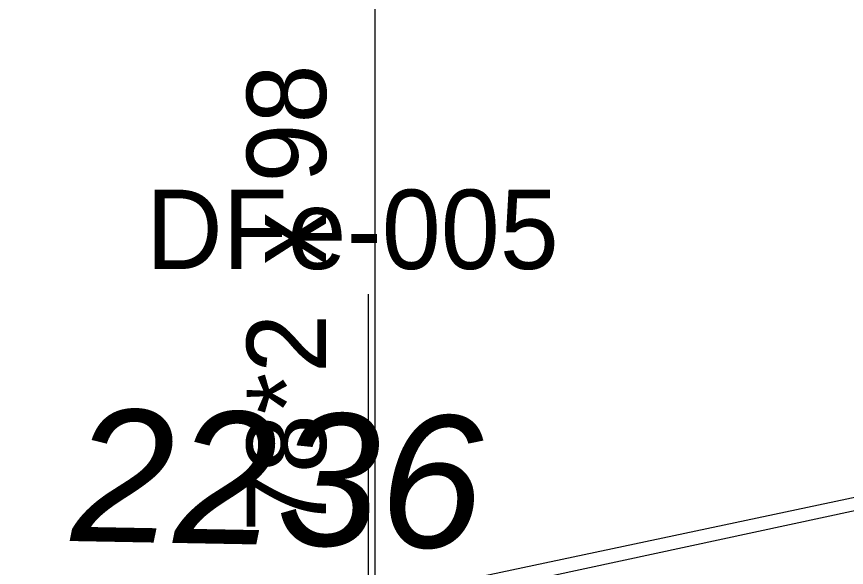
# Model space of a CAD drawing. Header units: metres. Extents: x -208 to 1512, y -277 to 123.
# Drawn here: x 0.157 to 3.296, y 0.501 to 2.584 of the extents above; entities that cross this region are included whole.
import ezdxf

# ---------------------------------------------------------------- set-up
doc = ezdxf.new("R2010")
doc.units = ezdxf.units.M
doc.header["$MEASUREMENT"] = 0
for name, color, linetype in [('165 Fassadengestaltung Bänder', 7, 'Continuous'), ('325 Dachfenster', 7, 'Continuous'), ('730_DKM_Punkte', 7, 'Continuous'), ('940 Einreichplan Bemaßung.x', 7, 'Continuous')]:
    doc.layers.add(name, color=color, linetype=linetype)
doc.styles.add('ERSTELLTER_STIL_1', font='arial.ttf')
doc.styles.add('ERSTELLTER_STIL_4', font='')
doc.styles.get('ERSTELLTER_STIL_4').set_extended_font_data('Eurostile')
doc.dimstyles.new('ERSTELLTER_STIL__2', dxfattribs={"dimtxt": 0.4, "dimasz": 0.304, "dimexe": 0.18, "dimexo": 0.0625, "dimgap": 0, "dimtad": 1, "dimtih": 1, "dimtoh": 1, "dimzin": 0, "dimdsep": 46, "dimtxsty": 'ERSTELLTER_STIL_4', "dimblk": 'ARROWHEAD_6', "dimblk1": 'ARROWHEAD_6', "dimblk2": 'ARROWHEAD_6', "dimcen": 0.09, "dimse1": 1, "dimse2": 1, "dimclrd": 256, "dimclre": 256, "dimclrt": 256, "dimazin": 0, "dimtfac": 1, "dimtdec": 4, "dimtmove": 0, "dimatfit": 3, "dimfxl": 1, "dimtolj": 1, "dimtzin": 0, "dimarcsym": 0})

# ---------------------------------------------------------------- blocks, each defined once
blk = doc.blocks.new('Decke_22_4', base_point=(0, 0))
at = {"layer": '165 Fassadengestaltung Bänder', "color": 7, "linetype": 'Continuous', "lineweight": 13, "flags": 128}
blk.add_lwpolyline([(0, 0), (0, 0.0617), (3.72, 0.85), (5.89, 0.85), (13.09, 0.85), (15.2152, 0.85), (18.985, 0.0511), (18.985, 0), (18.935, 0), (18.935, 0.0074), (15.21, 0.8), (3.72, 0.8)], close=True, dxfattribs=at)
blk = doc.blocks.new('*D540')
at = {"layer": '940 Einreichplan Bemaßung.x', "color": 1, "linetype": 'Continuous', "lineweight": 13, "true_color": 0xfb0106}
for p, q in [((-0.0003, 9.0168), (-0.0003, 9.6168)), ((18.9853, 9.0168), (18.9853, 9.6168)), ((0.1597, 9.4768), (-0.1603, 9.1568)), ((18.8253, 9.1568), (19.1453, 9.4768)), ((-0.2403, 9.3168), (-0.0003, 9.3168)), ((-0.0003, 9.3168), (18.9853, 9.3168)), ((18.9853, 9.3168), (19.2253, 9.3168))]:
    blk.add_line(p, q, dxfattribs=at)
at = {"layer": '940 Einreichplan Bemaßung.x', "color": 1, "lineweight": 13, "true_color": 0xfb0106, "insert": (8.5743, 9.336), "char_height": 0.4, "attachment_point": 7, "style": 'ERSTELLTER_STIL_4'}
blk.add_mtext('\\A1;{\\pql;\\fEurostile|b0|i0|c0|p0;\\W1.000000;18,98\\fEurostile|b0|i0|c0|p0;\\W1.000000;\\A1{\\H.66x;\\S5^  ;}}', dxfattribs=at)
blk = doc.blocks.new('ARROWHEAD_6')
at = {"color": 0, "linetype": 'Continuous', "lineweight": 0}
for p, q in [((-0.5, -0.5), (0.5, 0.5)), ((0, 0), (-1, 0))]:
    blk.add_line(p, q, dxfattribs=at)
blk = doc.blocks.new('DF Marker 27[470]_4', base_point=(1.5119, -0.0587))
at = {"layer": '325 Dachfenster', "color": 7, "linetype": 'Continuous', "lineweight": 13}
blk.add_line((1.5119, 3.6975), (1.5119, -1.9503), dxfattribs=at)
at = {"layer": '325 Dachfenster', "color": 7, "lineweight": 13, "insert": (1.4149, 0.634), "char_height": 0.3, "attachment_point": 7, "rotation": 90, "style": 'ERSTELLTER_STIL_4'}
blk.add_mtext('\\A1;{\\pql;\\pt0;\\fEurostile|b0|i0|c0|p0;\\W1.000000;78*2\\fEurostile|b0|i0|c0|p0;\\W1.000000;\\A1{\\H.66x;\\S^  ;}\\fEurostile|b0|i0|c0|p0;\\W1.000000; x 98\\fEurostile|b0|i0|c0|p0;\\W1.000000;\\A1{\\H.66x;\\S^  ;}}', dxfattribs=at)
blk = doc.blocks.new('VELUX SlopeRoofBundle[5]_4')
at = {"layer": '325 Dachfenster', "linetype": 'Continuous', "lineweight": 0}
blk.add_line((1.5119, 3.6975), (1.5119, -1.9503), dxfattribs=at)
at = {"layer": '325 Dachfenster', "color": 7, "lineweight": 13}
blk.add_blockref('DF Marker 27[470]_4', (1.5119, -0.0587), dxfattribs=at)
at = {"layer": '325 Dachfenster', "linetype": 'Continuous', "lineweight": 0, "insert": (1.4149, 0.634), "char_height": 0.3, "attachment_point": 7, "rotation": 90, "style": 'ERSTELLTER_STIL_4'}
blk.add_mtext('\\A1;{\\pql;\\pt0;\\fEurostile|b0|i0|c0|p0;\\C7;\\W1.000000;78*2\\fEurostile|b0|i0|c0|p0;\\W1.000000;\\A1{\\H.66x;\\S^  ;}\\fEurostile|b0|i0|c0|p0;\\W1.000000; x 98\\fEurostile|b0|i0|c0|p0;\\W1.000000;\\A1{\\H.66x;\\S^  ;}}', dxfattribs=at)
blk = doc.blocks.new('Dachfläche_15_4', base_point=(2.8069, -0.1561))
at = {"layer": '325 Dachfenster', "linetype": 'Continuous', "lineweight": 0}
blk.add_blockref('VELUX SlopeRoofBundle[5]_4', (0, 0), dxfattribs=at)
blk = doc.blocks.new('DF Marker 27[477]_4', base_point=(1.4869, -2.2218))
at = {"layer": '325 Dachfenster', "color": 7, "linetype": 'Continuous', "lineweight": 13}
blk.add_line((1.4869, 1.5344), (1.4869, -4.1134), dxfattribs=at)
at = {"layer": '325 Dachfenster', "color": 7, "lineweight": 13, "insert": (0.6468, 1.6251), "char_height": 0.3, "attachment_point": 7, "style": 'ERSTELLTER_STIL_4'}
blk.add_mtext('\\A1;{\\pql;\\pt0;\\fEurostile|b0|i0|c0|p0;\\W1.000000;DFe-005\\fEurostile|b0|i0|c0|p0;\\W1.000000;\\fEurostile|b0|i0|c0|p0;\\W1.000000;\\fEurostile|b0|i0|c0|p0;\\W1.000000;}', dxfattribs=at)
blk = doc.blocks.new('VELUX SlopeRoofBundle[19]_4')
at = {"layer": '325 Dachfenster', "linetype": 'Continuous', "lineweight": 0}
blk.add_line((1.4869, 1.5344), (1.4869, -4.1134), dxfattribs=at)
at = {"layer": '325 Dachfenster', "color": 7, "lineweight": 13}
blk.add_blockref('DF Marker 27[477]_4', (1.4869, -2.2218), dxfattribs=at)
at = {"layer": '325 Dachfenster', "linetype": 'Continuous', "lineweight": 0, "insert": (0.6468, 1.6251), "char_height": 0.3, "attachment_point": 7, "style": 'ERSTELLTER_STIL_4'}
blk.add_mtext('\\A1;{\\pql;\\pt0;\\fEurostile|b0|i0|c0|p0;\\C7;\\W1.000000;DFe-005\\fEurostile|b0|i0|c0|p0;\\W1.000000;\\fEurostile|b0|i0|c0|p0;\\W1.000000;\\fEurostile|b0|i0|c0|p0;\\W1.000000;}', dxfattribs=at)
blk = doc.blocks.new('Dachfläche_35_4', base_point=(2.8169, -2.1993))
at = {"layer": '325 Dachfenster', "linetype": 'Continuous', "lineweight": 0}
blk.add_blockref('VELUX SlopeRoofBundle[19]_4', (0, 0), dxfattribs=at)

msp = doc.modelspace()

# ---------------------------------------------------------------- block references
at = {"layer": '165 Fassadengestaltung Bänder', "color": 7, "linetype": 'Continuous', "lineweight": 13}
msp.add_blockref('Decke_22_4', (0, 0), dxfattribs=at)

# ---------------------------------------------------------------- texts
at = {"layer": '730_DKM_Punkte', "color": 8, "linetype": 'Continuous', "lineweight": 13, "insert": (0.3614, 0.5937), "char_height": 0.5, "attachment_point": 7, "rotation": 358.95, "style": 'ERSTELLTER_STIL_1'}
msp.add_mtext('\\A1;{\\pql;\\fArial|b0|i1|c0|p0;\\W1.000000;2236}', dxfattribs=at)

# ---------------------------------------------------------------- dimensions: what is measured, and where the dimension line sits
at = {"layer": '940 Einreichplan Bemaßung.x', "color": 1, "linetype": 'Continuous', "lineweight": 13, "true_color": 0xfb0106}
dim = msp.add_linear_dim(base=(18.9853, 9.3168), p1=(-0.0003, 0.07), p2=(18.9853, 0.07), dimstyle='ERSTELLTER_STIL__2', dxfattribs=at)
dim.commit()
dim.dimension.update_dxf_attribs({"geometry": '*D540', "text_midpoint": (9.7829, 9.5968), "dimtype": 160})

# ---------------------------------------------------------------- next in the draw order: block references
at = {"layer": '325 Dachfenster', "color": 7, "linetype": 'Continuous', "lineweight": 13, "true_color": 0xf4f4f4}
msp.add_blockref('Dachfläche_15_4', (2.8069, -0.1561), dxfattribs=at)

# ---------------------------------------------------------------- next in the draw order: block references
msp.add_blockref('Dachfläche_35_4', (2.8169, -2.1993), dxfattribs=at)

doc.saveas('drawing.dxf')
